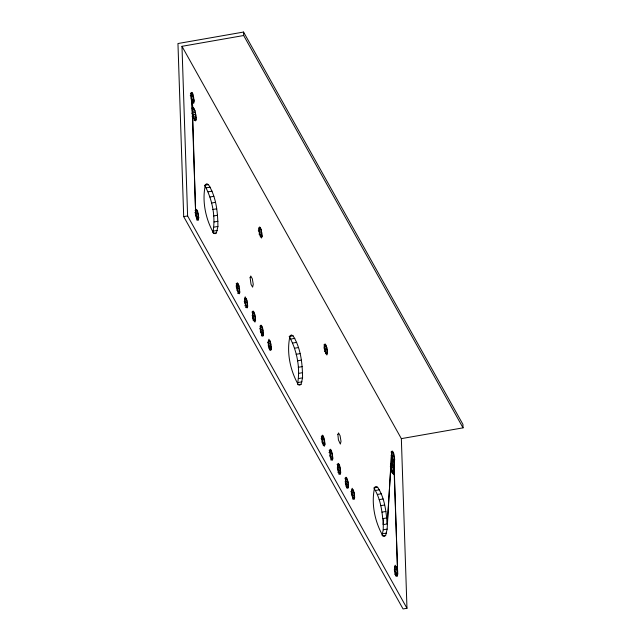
<?xml version="1.0" encoding="UTF-8"?>
<svg xmlns="http://www.w3.org/2000/svg" width="641" height="641" viewBox="0 0 641 641"><rect width="100%" height="100%" fill="white"/><g stroke="black" fill="none" stroke-linecap="round" stroke-linejoin="round"><path stroke-width="0.96" d="M327.519 353.343L326.958 347.967L325.043 343.832L324.402 346.613L325.324 352.189L326.894 354.978L327.519 353.343L325.564 353.688M394.664 572.75L397.596 572.237L396.771 568.006L395.201 565.202L394.568 566.828L394.848 570.762L395.874 574.705L396.683 576.155L397.34 576.171L397.692 573.583L394.127 471.568L393.55 467.337L391.996 463.395L391.539 452.562L391.09 467.329L392.316 472.713L393.486 474.348L394.119 472.721L394.023 462.097L394.664 459.325L393.742 453.748L392.172 450.943L391.539 452.562L387.14 529.097L385.65 535.523L384.312 536.357L382.685 535.483C374.689 521.373 371.011 503.137 374.705 487.24L376.051 486.407L377.669 487.28C384.768 497.969 386.122 511.438 387.196 523.937L383.286 524.618L383.23 529.778L382.06 535.387M192.428 110.845C193.943 104.579 190.097 98.562 191.314 92.44L191.971 92.448L192.781 93.898L194.095 100.629L193.75 103.217L193.093 103.209L192.284 101.759L195.577 212.003L196.499 217.579L198.061 220.384L198.71 217.724L197.789 212.035L196.218 209.23L195.585 210.857L191.883 100.597L192.773 114.186L194.007 118.93L195.417 120.901L196.034 120.011L196.186 117.575L195.08 110.885L193.205 107.52L192.444 109.467M198.71 217.668L196.755 218.004M212.836 232.739C215.849 217.203 212.492 199.816 204.976 185.946M217.916 226.449C217.788 212.227 216.209 196.875 208.445 184.632L206.819 183.759L205.481 184.592C201.779 200.489 205.457 218.725 213.461 232.835L215.08 233.709L216.418 232.875L217.916 226.449L214.006 227.13M239.782 292.248L238.877 285.517L237.306 282.713L236.673 284.34L237.234 289.716L239.149 293.866L239.782 292.248L237.827 292.584M247.682 306.366L247.122 300.99L245.207 296.839L244.574 298.458L245.134 303.842L247.049 307.984L247.682 306.366L245.727 306.71M255.583 320.492L255.022 315.108L253.099 310.965L252.466 312.584L253.027 317.96L254.95 322.111L255.583 320.492L253.628 320.837M263.475 334.618L262.57 327.888L260.999 325.083L260.358 327.855L261.28 333.432L262.842 336.237L263.475 334.618L261.52 334.955M271.375 348.736L270.462 342.014L268.9 339.209L268.25 341.982L269.172 347.558L270.742 350.363L271.375 348.736L269.42 349.081M297.48 384.167C300.509 368.551 297.128 351.068 289.58 337.126M302.568 377.853C302.44 363.551 300.845 348.119 293.041 335.812L291.415 334.939L290.061 335.772C286.343 351.757 290.044 370.081 298.089 384.28L299.716 385.153L301.062 384.32L302.568 377.853L298.658 378.535M324.939 444.638L324.378 439.261L322.463 435.111L321.814 437.883L322.735 443.46L324.306 446.264L324.939 444.638L322.984 444.982M332.799 458.7L332.238 453.315L330.323 449.173L329.674 451.945L330.596 457.514L332.166 460.318L332.799 458.7L330.844 459.044M340.692 472.826L339.786 466.095L338.216 463.291L337.575 466.063L338.144 470.294L340.059 474.444L340.692 472.826L338.736 473.162M348.512 486.695L347.951 481.311L346.036 477.168L345.395 479.941L346.316 485.509L347.879 488.314L348.512 486.695L346.557 487.04M354.649 497.777L354.088 492.392L352.165 488.242L351.524 491.014L352.446 496.591L354.016 499.395L354.649 497.777L352.686 498.113M397.684 573.519L394.752 574.032M262.129 236.417L261.224 229.694L259.653 226.882L259.004 229.638L259.925 235.215L261.488 238.027L262.129 236.417L260.174 236.761M374.208 488.594C380.85 499.243 382.276 512.343 383.286 524.618L383.526 520.66M383.286 524.618L383.606 519.699M387.196 523.937L391.002 464.829L391.339 463.387L391.996 463.395L391.531 453.716M463.042 427.843L462.93 424.374L243.564 32.05L177.958 43.532L183.695 216.626L403.061 608.95L406.971 608.269L401.346 438.636L181.98 46.312L243.676 35.519L463.042 427.843L401.346 438.636M190.417 93.346L192.372 93.009M190.826 94.235L192.781 93.898M190.241 95.565L193.173 95.052M190.593 96.911L193.526 96.398M190.874 98.353L193.806 97.841M191.074 99.796L194.007 99.283M192.14 100.974L194.095 100.629M192.132 102.119L194.087 101.783M191.683 108.097L193.638 107.752M192.164 108.77L194.119 108.425M191.675 110.012L194.608 109.499M192.148 111.398L195.08 110.885M191.595 113.185L195.505 112.496M192.909 114.747L195.842 114.234M192.164 116.646L196.074 115.965M193.253 118.088L196.186 117.575M194.223 119.298L196.178 118.954M194.079 120.356L196.034 120.011M204.535 185.313L208.445 184.632M206.322 187.829L210.232 187.148M208.165 191.819L212.075 191.13M209.928 197.003L213.838 196.314M211.498 203.029L215.408 202.348M195.024 210.328L196.979 209.992M195.441 211.218L197.396 210.881M194.856 212.548L197.789 212.035M212.764 209.495L216.674 208.814M195.201 213.894L198.133 213.381M183.695 216.626L187.605 215.945L406.971 608.269M195.489 215.336L198.422 214.823M195.681 216.778L198.614 216.265M196.755 218.068L198.71 217.724M213.637 215.961L217.547 215.272M196.739 219.102L198.694 218.765M196.627 219.983L198.582 219.647M214.062 221.97L217.972 221.289M213.477 231.089L217.387 230.399M213.485 233.388L216.418 232.875M258.459 227.988L260.414 227.643M258.876 228.877L260.831 228.533M258.291 230.207L261.224 229.694M258.635 231.553L261.568 231.04M258.916 233.004L261.849 232.491M259.116 234.446L262.049 233.933M260.182 235.616L262.137 235.271M236.112 283.811L238.067 283.474M236.529 284.7L238.484 284.364M235.944 286.03L238.877 285.517M236.289 287.376L239.221 286.864M236.577 288.819L239.51 288.306M236.769 290.261L239.702 289.748M237.843 291.431L239.798 291.094M237.715 293.466L239.67 293.129M244.421 298.826L246.376 298.482M244.814 299.98L246.769 299.643M244.189 301.502L247.122 300.99M244.469 302.945L247.402 302.432M245.647 304.219L247.602 303.874M244.758 305.733L247.69 305.212M245.607 307.592L247.562 307.247M251.913 312.063L253.868 311.718M252.322 312.952L254.277 312.608M252.714 314.106L254.669 313.761M252.089 315.628L255.022 315.108M252.37 317.071L255.302 316.558M252.562 318.513L255.495 318M252.658 319.851L255.591 319.338M259.805 326.181L261.76 325.844M260.214 327.07L262.169 326.734M259.637 328.4L262.57 327.888M259.982 329.746L262.914 329.234M260.262 331.189L263.203 330.676M260.462 332.631L263.395 332.118M261.536 333.809L263.491 333.464M261.4 335.836L263.355 335.499M289.131 336.501L293.041 335.812M268.114 341.196L270.069 340.852M267.529 342.526L270.462 342.014M290.934 339.025L294.844 338.344M267.882 343.872L270.814 343.36M268.162 345.315L271.095 344.802M268.355 346.757L271.287 346.244M292.785 343.031L296.695 342.35M268.451 348.103L271.383 347.59M269.3 349.962L271.255 349.617M294.556 348.239L298.466 347.558M323.849 344.922L325.804 344.578M324.258 345.803L326.213 345.467M323.673 347.134L326.606 346.621M324.025 348.48L326.958 347.967M296.134 354.305L300.044 353.624M324.306 349.922L327.239 349.409M324.506 351.364L327.439 350.851M325.58 352.534L327.535 352.189M297.408 360.811L301.318 360.122M298.281 367.301L302.191 366.62M298.714 373.35L302.624 372.669M298.121 382.509L302.039 381.828M298.129 384.832L301.062 384.32M321.269 436.209L323.224 435.872M321.678 437.098L323.633 436.761M321.093 438.428L324.025 437.915M321.445 439.774L324.378 439.261M321.726 441.216L324.658 440.704M321.918 442.659L324.851 442.146M322.992 443.828L324.947 443.492M329.129 450.27L331.085 449.926M329.538 451.16L331.493 450.815M328.953 452.482L331.886 451.969M330.283 453.66L332.238 453.315M329.586 455.278L332.519 454.765M329.778 456.721L332.711 456.208M330.852 457.89L332.807 457.546M330.724 459.926L332.679 459.581M390.986 452.041L392.941 451.705M391.395 452.931L393.35 452.594M391.787 454.092L393.742 453.748M337.022 464.388L338.977 464.052M391.162 455.607L394.095 455.094M337.438 465.278L339.393 464.941M337.831 466.44L339.786 466.095M391.443 457.049L394.375 456.536M337.198 467.954L340.131 467.441M391.635 458.491L394.568 457.978M337.486 469.396L340.419 468.883M391.731 459.837L394.664 459.325M392.701 460.815L394.656 460.47M337.679 470.839L340.611 470.326M392.58 461.696L394.536 461.36M337.775 472.185L340.708 471.672M390.441 464.292L392.396 463.948M338.624 474.044L340.579 473.707M390.85 465.174L392.805 464.837M390.265 466.504L393.205 465.991M390.617 467.85L393.55 467.337M390.898 469.292L393.838 468.779M344.842 478.266L346.797 477.922M391.098 470.734L394.031 470.222M345.251 479.156L347.206 478.811M391.194 472.08L394.127 471.568M345.651 480.309L347.606 479.965M392.164 473.058L394.119 472.721M345.018 481.824L347.951 481.311M345.299 483.274L348.231 482.761M345.499 484.716L348.432 484.203M345.595 486.054L348.528 485.541M346.436 487.921L348.392 487.577M351.388 490.229L353.343 489.892M350.803 491.559L353.736 491.046M373.759 487.961L377.669 487.28M351.156 492.905L354.088 492.392M351.436 494.347L354.369 493.834M375.554 490.477L379.464 489.796M351.629 495.789L354.561 495.277M352.702 496.959L354.657 496.623M377.389 494.467L381.299 493.778M352.574 498.994L354.529 498.658M379.16 499.651L383.07 498.962M380.722 505.677L384.632 504.996M381.988 512.143L385.898 511.462M382.861 518.609L386.771 517.92M383.23 529.778L387.14 529.097M382.701 533.737L386.611 533.048M382.717 536.036L385.65 535.523M394.415 567.189L396.37 566.852M394.816 568.351L396.771 568.006M394.183 569.865L397.116 569.352M394.463 571.307L397.396 570.794M394.76 574.096L397.692 573.583M395.721 574.961L397.676 574.616M395.721 575.073L397.676 574.729M395.601 575.955L397.556 575.618M391.627 455.062L392.845 460.446L394.023 462.097L397.596 572.237M243.564 32.05L243.676 35.519M181.98 46.312L187.605 215.945M250.126 277.617L251.04 284.34L252.61 287.144L253.251 284.372L252.33 278.795L250.759 275.999L250.126 277.617M337.879 434.558L338.44 439.934L340.363 444.085L341.004 441.312L340.083 435.736L338.512 432.931L337.879 434.558"/></g></svg>
